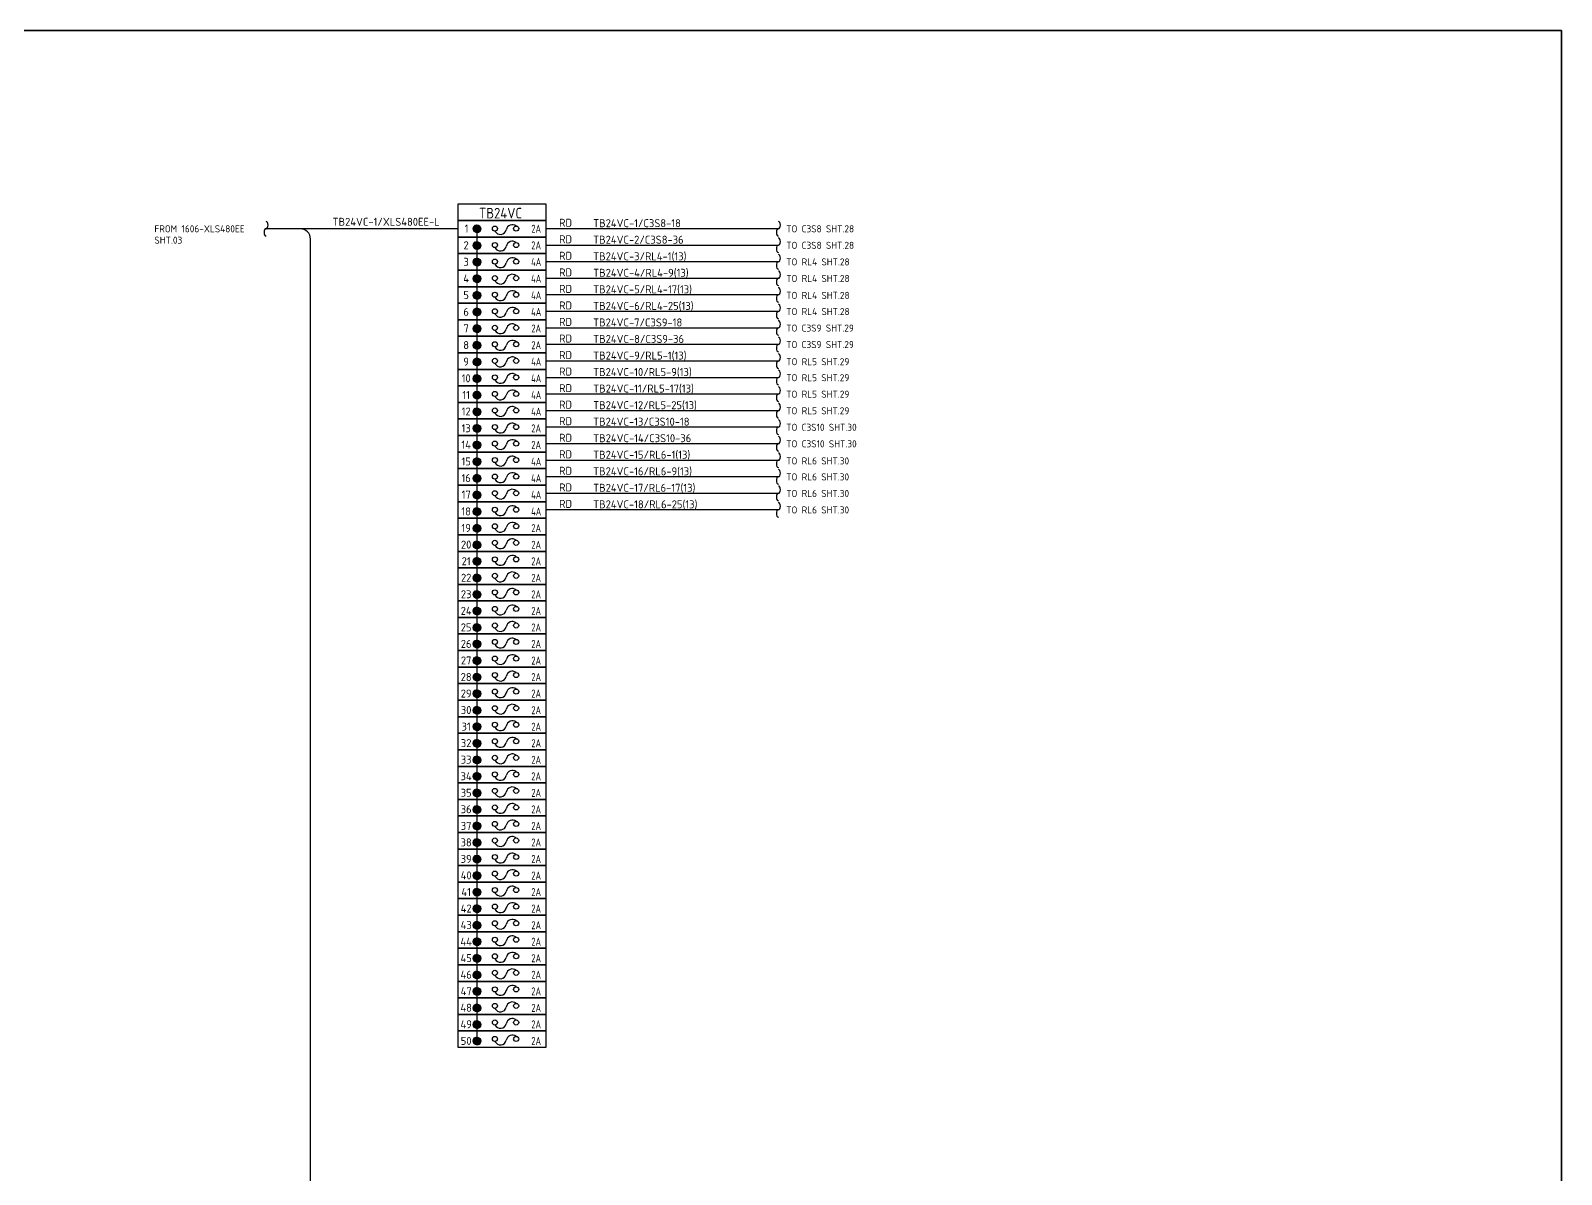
# Model space of a CAD drawing. Header units: inches. Extents: x 579627 to 667544, y 458630 to 507164.
# Drawn here: x 612549 to 614328, y 498546 to 499876 of the extents above; entities that cross this region are included whole.
import ezdxf
from ezdxf.enums import TextEntityAlignment as Align

# ---------------------------------------------------------------- set-up
doc = ezdxf.new("R2010")
doc.units = ezdxf.units.IN
doc.header["$MEASUREMENT"] = 0
doc.layers.add('HELPPOINT', color=7, linetype='Continuous')
doc.layers.add('power', color=7, linetype='Continuous')
doc.styles.add('HTX11', font='O8111901')
doc.styles.add('ISO3098B', font='ISO3098B.shx')

# ---------------------------------------------------------------- blocks, each defined once
blk = doc.blocks.new('TPA')
at = {"layer": 'HELPPOINT', "color": 4, "lineweight": 35}
for p, q in [((562706.8, 505019.3), (567131, 505019.3)), ((562706.8, 505019.3), (567131, 505019.3)), ((567131, 505019.3), (567131, 501946.4)), ((567131, 505019.3), (567131, 501946.4))]:
    blk.add_line(p, q, dxfattribs=at)
at = {"style": 'HTX11'}
for tag, p in [('A', (566704.3, 502037.1)), ('B', (567038.2, 501963.3))]:
    blk.add_attdef(tag, text='', height=16.8, dxfattribs=at).set_placement(p, align=Align.MIDDLE_CENTER)

msp = doc.modelspace()

# ---------------------------------------------------------------- hatches: boundary and pattern name
at = {"layer": 'power', "linetype": 'Continuous'}
h = msp.add_hatch(dxfattribs=at)
h.set_pattern_fill('ANSI31', color=1, scale=0.65249, style=0)
h.set_pattern_definition([(45, (466985.826055, 475666.63691), (-0.057672546576, 0.057672546576), [])])
h.paths.add_polyline_path([(613072.1, 499645.9, 1), (613063.2, 499645.9, 1)])
h = msp.add_hatch(dxfattribs=at)
h.set_pattern_fill('ANSI31', color=1, scale=0.65249, style=0)
h.set_pattern_definition([(45, (466985.826055, 475647.2971), (-0.057672546576, 0.057672546576), [])])
h.paths.add_polyline_path([(613072.1, 499626.5, 1), (613063.2, 499626.5, 1)])
h = msp.add_hatch(dxfattribs=at)
h.set_pattern_fill('ANSI31', color=1, scale=0.65249, style=0)
h.set_pattern_definition([(45, (466985.826055, 475627.95728), (-0.057672546576, 0.057672546576), [])])
h.paths.add_polyline_path([(613072.1, 499607.2, 1), (613063.2, 499607.2, 1)])
h = msp.add_hatch(dxfattribs=at)
h.set_pattern_fill('ANSI31', color=1, scale=0.65249, style=0)
h.set_pattern_definition([(45, (466985.826055, 475608.61747), (-0.057672546576, 0.057672546576), [])])
h.paths.add_polyline_path([(613072.1, 499587.8, 1), (613063.2, 499587.8, 1)])
h = msp.add_hatch(dxfattribs=at)
h.set_pattern_fill('ANSI31', color=1, scale=0.65249, style=0)
h.set_pattern_definition([(45, (466985.826055, 475589.27765), (-0.057672546576, 0.057672546576), [])])
h.paths.add_polyline_path([(613072.1, 499568.5, 1), (613063.2, 499568.5, 1)])
h = msp.add_hatch(dxfattribs=at)
h.set_pattern_fill('ANSI31', color=1, scale=0.65249, style=0)
h.set_pattern_definition([(45, (466985.826055, 475569.93784), (-0.057672546576, 0.057672546576), [])])
h.paths.add_polyline_path([(613072.1, 499549.2, 1), (613063.2, 499549.2, 1)])
h = msp.add_hatch(dxfattribs=at)
h.set_pattern_fill('ANSI31', color=1, scale=0.65249, style=0)
h.set_pattern_definition([(45, (466985.826055, 475550.59802), (-0.057672546576, 0.057672546576), [])])
h.paths.add_polyline_path([(613072.1, 499529.8, 1), (613063.2, 499529.8, 1)])
h = msp.add_hatch(dxfattribs=at)
h.set_pattern_fill('ANSI31', color=1, scale=0.65249, style=0)
h.set_pattern_definition([(45, (466985.826055, 475531.25821), (-0.057672546576, 0.057672546576), [])])
h.paths.add_polyline_path([(613072.1, 499510.5, 1), (613063.2, 499510.5, 1)])
h = msp.add_hatch(dxfattribs=at)
h.set_pattern_fill('ANSI31', color=1, scale=0.65249, style=0)
h.set_pattern_definition([(45, (466985.826055, 475511.91839), (-0.057672546576, 0.057672546576), [])])
h.paths.add_polyline_path([(613072.1, 499491.1, 1), (613063.2, 499491.1, 1)])
h = msp.add_hatch(dxfattribs=at)
h.set_pattern_fill('ANSI31', color=1, scale=0.65249, style=0)
h.set_pattern_definition([(45, (466985.826055, 475492.57858), (-0.057672546576, 0.057672546576), [])])
h.paths.add_polyline_path([(613072.1, 499471.8, 1), (613063.2, 499471.8, 1)])
h = msp.add_hatch(dxfattribs=at)
h.set_pattern_fill('ANSI31', color=1, scale=0.65249, style=0)
h.set_pattern_definition([(45, (466985.826055, 475473.23876), (-0.057672546576, 0.057672546576), [])])
h.paths.add_polyline_path([(613072.1, 499452.5, 1), (613063.2, 499452.5, 1)])
h = msp.add_hatch(dxfattribs=at)
h.set_pattern_fill('ANSI31', color=1, scale=0.65249, style=0)
h.set_pattern_definition([(45, (466985.826055, 475453.89895), (-0.057672546576, 0.057672546576), [])])
h.paths.add_polyline_path([(613072.1, 499433.1, 1), (613063.2, 499433.1, 1)])
h = msp.add_hatch(dxfattribs=at)
h.set_pattern_fill('ANSI31', color=1, scale=0.65249, style=0)
h.set_pattern_definition([(45, (466985.826055, 475434.559134), (-0.057672546576, 0.057672546576), [])])
h.paths.add_polyline_path([(613072.1, 499413.8, 1), (613063.2, 499413.8, 1)])
h = msp.add_hatch(dxfattribs=at)
h.set_pattern_fill('ANSI31', color=1, scale=0.65249, style=0)
h.set_pattern_definition([(45, (466985.826055, 475415.21932), (-0.057672546576, 0.057672546576), [])])
h.paths.add_polyline_path([(613072.1, 499394.4, 1), (613063.2, 499394.4, 1)])
h = msp.add_hatch(dxfattribs=at)
h.set_pattern_fill('ANSI31', color=1, scale=0.65249, style=0)
h.set_pattern_definition([(45, (466985.826055, 475395.879504), (-0.057672546576, 0.057672546576), [])])
h.paths.add_polyline_path([(613072.1, 499375.1, 1), (613063.2, 499375.1, 1)])
h = msp.add_hatch(dxfattribs=at)
h.set_pattern_fill('ANSI31', color=1, scale=0.65249, style=0)
h.set_pattern_definition([(45, (466985.826055, 475376.53969), (-0.057672546576, 0.057672546576), [])])
h.paths.add_polyline_path([(613072.1, 499355.8, 1), (613063.2, 499355.8, 1)])
h = msp.add_hatch(dxfattribs=at)
h.set_pattern_fill('ANSI31', color=1, scale=0.65249, style=0)
h.set_pattern_definition([(45, (466985.826055, 475357.199875), (-0.057672546576, 0.057672546576), [])])
h.paths.add_polyline_path([(613072.1, 499336.4, 1), (613063.2, 499336.4, 1)])
h = msp.add_hatch(dxfattribs=at)
h.set_pattern_fill('ANSI31', color=1, scale=0.65249, style=0)
h.set_pattern_definition([(45, (466985.826055, 475337.86006), (-0.057672546576, 0.057672546576), [])])
h.paths.add_polyline_path([(613072.1, 499317.1, 1), (613063.2, 499317.1, 1)])
h = msp.add_hatch(dxfattribs=at)
h.set_pattern_fill('ANSI31', color=1, scale=0.65249, style=0)
h.set_pattern_definition([(45, (466985.826055, 475318.520245), (-0.057672546576, 0.057672546576), [])])
h.paths.add_polyline_path([(613072.1, 499297.7, 1), (613063.2, 499297.7, 1)])
h = msp.add_hatch(dxfattribs=at)
h.set_pattern_fill('ANSI31', color=1, scale=0.65249, style=0)
h.set_pattern_definition([(45, (466985.826055, 475299.18043), (-0.057672546576, 0.057672546576), [])])
h.paths.add_polyline_path([(613072.1, 499278.4, 1), (613063.2, 499278.4, 1)])
h = msp.add_hatch(dxfattribs=at)
h.set_pattern_fill('ANSI31', color=1, scale=0.65249, style=0)
h.set_pattern_definition([(45, (466985.826055, 475279.94986), (-0.057672546576, 0.057672546576), [])])
h.paths.add_polyline_path([(613072.1, 499259.2, 1), (613063.2, 499259.2, 1)])
h = msp.add_hatch(dxfattribs=at)
h.set_pattern_fill('ANSI31', color=1, scale=0.65249, style=0)
h.set_pattern_definition([(45, (466985.826055, 475260.719294), (-0.057672546576, 0.057672546576), [])])
h.paths.add_polyline_path([(613072.1, 499239.9, 1), (613063.2, 499239.9, 1)])
h = msp.add_hatch(dxfattribs=at)
h.set_pattern_fill('ANSI31', color=1, scale=0.65249, style=0)
h.set_pattern_definition([(45, (466985.826055, 475241.48873), (-0.057672546576, 0.057672546576), [])])
h.paths.add_polyline_path([(613072.1, 499220.7, 1), (613063.2, 499220.7, 1)])
h = msp.add_hatch(dxfattribs=at)
h.set_pattern_fill('ANSI31', color=1, scale=0.65249, style=0)
h.set_pattern_definition([(45, (466985.826055, 475222.25816), (-0.057672546576, 0.057672546576), [])])
h.paths.add_polyline_path([(613072.1, 499201.5, 1), (613063.2, 499201.5, 1)])
h = msp.add_hatch(dxfattribs=at)
h.set_pattern_fill('ANSI31', color=1, scale=0.65249, style=0)
h.set_pattern_definition([(45, (466985.826055, 475203.02759), (-0.057672546576, 0.057672546576), [])])
h.paths.add_polyline_path([(613072.1, 499182.3, 1), (613063.2, 499182.3, 1)])
h = msp.add_hatch(dxfattribs=at)
h.set_pattern_fill('ANSI31', color=1, scale=0.65249, style=0)
h.set_pattern_definition([(45, (466985.826055, 475183.79702), (-0.057672546576, 0.057672546576), [])])
h.paths.add_polyline_path([(613072.1, 499163, 1), (613063.2, 499163, 1)])
h = msp.add_hatch(dxfattribs=at)
h.set_pattern_fill('ANSI31', color=1, scale=0.65249, style=0)
h.set_pattern_definition([(45, (466985.826055, 475164.566455), (-0.057672546576, 0.057672546576), [])])
h.paths.add_polyline_path([(613072.1, 499143.8, 1), (613063.2, 499143.8, 1)])
h = msp.add_hatch(dxfattribs=at)
h.set_pattern_fill('ANSI31', color=1, scale=0.65249, style=0)
h.set_pattern_definition([(45, (466985.826055, 475145.33589), (-0.057672546576, 0.057672546576), [])])
h.paths.add_polyline_path([(613072.1, 499124.6, 1), (613063.2, 499124.6, 1)])
h = msp.add_hatch(dxfattribs=at)
h.set_pattern_fill('ANSI31', color=1, scale=0.65249, style=0)
h.set_pattern_definition([(45, (466985.826055, 475126.10532), (-0.057672546576, 0.057672546576), [])])
h.paths.add_polyline_path([(613072.1, 499105.3, 1), (613063.2, 499105.3, 1)])
h = msp.add_hatch(dxfattribs=at)
h.set_pattern_fill('ANSI31', color=1, scale=0.65249, style=0)
h.set_pattern_definition([(45, (466985.826055, 475106.87475), (-0.057672546576, 0.057672546576), [])])
h.paths.add_polyline_path([(613072.1, 499086.1, 1), (613063.2, 499086.1, 1)])
h = msp.add_hatch(dxfattribs=at)
h.set_pattern_fill('ANSI31', color=1, scale=0.65249, style=0)
h.set_pattern_definition([(45, (466985.826055, 475087.64418), (-0.057672546576, 0.057672546576), [])])
h.paths.add_polyline_path([(613072.1, 499066.9, 1), (613063.2, 499066.9, 1)])
h = msp.add_hatch(dxfattribs=at)
h.set_pattern_fill('ANSI31', color=1, scale=0.65249, style=0)
h.set_pattern_definition([(45, (466985.826055, 475068.413616), (-0.057672546576, 0.057672546576), [])])
h.paths.add_polyline_path([(613072.1, 499047.6, 1), (613063.2, 499047.6, 1)])
h = msp.add_hatch(dxfattribs=at)
h.set_pattern_fill('ANSI31', color=1, scale=0.65249, style=0)
h.set_pattern_definition([(45, (466985.826055, 475049.18305), (-0.057672546576, 0.057672546576), [])])
h.paths.add_polyline_path([(613072.1, 499028.4, 1), (613063.2, 499028.4, 1)])
h = msp.add_hatch(dxfattribs=at)
h.set_pattern_fill('ANSI31', color=1, scale=0.65249, style=0)
h.set_pattern_definition([(45, (466985.826055, 475029.95248), (-0.057672546576, 0.057672546576), [])])
h.paths.add_polyline_path([(613072.1, 499009.2, 1), (613063.2, 499009.2, 1)])
h = msp.add_hatch(dxfattribs=at)
h.set_pattern_fill('ANSI31', color=1, scale=0.65249, style=0)
h.set_pattern_definition([(45, (466985.826055, 475010.72191), (-0.057672546576, 0.057672546576), [])])
h.paths.add_polyline_path([(613072.1, 498989.9, 1), (613063.2, 498989.9, 1)])
h = msp.add_hatch(dxfattribs=at)
h.set_pattern_fill('ANSI31', color=1, scale=0.65249, style=0)
h.set_pattern_definition([(45, (466985.826055, 474991.491344), (-0.057672546576, 0.057672546576), [])])
h.paths.add_polyline_path([(613072.1, 498970.7, 1), (613063.2, 498970.7, 1)])
h = msp.add_hatch(dxfattribs=at)
h.set_pattern_fill('ANSI31', color=1, scale=0.65249, style=0)
h.set_pattern_definition([(45, (466985.826055, 474972.26078), (-0.057672546576, 0.057672546576), [])])
h.paths.add_polyline_path([(613072.1, 498951.5, 1), (613063.2, 498951.5, 1)])
h = msp.add_hatch(dxfattribs=at)
h.set_pattern_fill('ANSI31', color=1, scale=0.65249, style=0)
h.set_pattern_definition([(45, (466985.826055, 474953.03021), (-0.057672546576, 0.057672546576), [])])
h.paths.add_polyline_path([(613072.1, 498932.3, 1), (613063.2, 498932.3, 1)])
h = msp.add_hatch(dxfattribs=at)
h.set_pattern_fill('ANSI31', color=1, scale=0.65249, style=0)
h.set_pattern_definition([(45, (466985.826055, 474933.79964), (-0.057672546576, 0.057672546576), [])])
h.paths.add_polyline_path([(613072.1, 498913, 1), (613063.2, 498913, 1)])
h = msp.add_hatch(dxfattribs=at)
h.set_pattern_fill('ANSI31', color=1, scale=0.65249, style=0)
h.set_pattern_definition([(45, (466985.826055, 474914.56907), (-0.057672546576, 0.057672546576), [])])
h.paths.add_polyline_path([(613072.1, 498893.8, 1), (613063.2, 498893.8, 1)])
h = msp.add_hatch(dxfattribs=at)
h.set_pattern_fill('ANSI31', color=1, scale=0.65249, style=0)
h.set_pattern_definition([(45, (466985.826055, 474895.338505), (-0.057672546576, 0.057672546576), [])])
h.paths.add_polyline_path([(613072.1, 498874.6, 1), (613063.2, 498874.6, 1)])
h = msp.add_hatch(dxfattribs=at)
h.set_pattern_fill('ANSI31', color=1, scale=0.65249, style=0)
h.set_pattern_definition([(45, (466985.826055, 474876.10794), (-0.057672546576, 0.057672546576), [])])
h.paths.add_polyline_path([(613072.1, 498855.3, 1), (613063.2, 498855.3, 1)])
h = msp.add_hatch(dxfattribs=at)
h.set_pattern_fill('ANSI31', color=1, scale=0.65249, style=0)
h.set_pattern_definition([(45, (466985.826055, 474856.87737), (-0.057672546576, 0.057672546576), [])])
h.paths.add_polyline_path([(613072.1, 498836.1, 1), (613063.2, 498836.1, 1)])
h = msp.add_hatch(dxfattribs=at)
h.set_pattern_fill('ANSI31', color=1, scale=0.65249, style=0)
h.set_pattern_definition([(45, (466985.826055, 474837.6468), (-0.057672546576, 0.057672546576), [])])
h.paths.add_polyline_path([(613072.1, 498816.9, 1), (613063.2, 498816.9, 1)])
h = msp.add_hatch(dxfattribs=at)
h.set_pattern_fill('ANSI31', color=1, scale=0.65249, style=0)
h.set_pattern_definition([(45, (466985.826055, 474818.41623), (-0.057672546576, 0.057672546576), [])])
h.paths.add_polyline_path([(613072.1, 498797.6, 1), (613063.2, 498797.6, 1)])
h = msp.add_hatch(dxfattribs=at)
h.set_pattern_fill('ANSI31', color=1, scale=0.65249, style=0)
h.set_pattern_definition([(45, (466985.826055, 474799.185666), (-0.057672546576, 0.057672546576), [])])
h.paths.add_polyline_path([(613072.1, 498778.4, 1), (613063.2, 498778.4, 1)])
h = msp.add_hatch(dxfattribs=at)
h.set_pattern_fill('ANSI31', color=1, scale=0.65249, style=0)
h.set_pattern_definition([(45, (466985.826055, 474779.9551), (-0.057672546576, 0.057672546576), [])])
h.paths.add_polyline_path([(613072.1, 498759.2, 1), (613063.2, 498759.2, 1)])
h = msp.add_hatch(dxfattribs=at)
h.set_pattern_fill('ANSI31', color=1, scale=0.65249, style=0)
h.set_pattern_definition([(45, (466985.826055, 474760.72453), (-0.057672546576, 0.057672546576), [])])
h.paths.add_polyline_path([(613072.1, 498740, 1), (613063.2, 498740, 1)])
h = msp.add_hatch(dxfattribs=at)
h.set_pattern_fill('ANSI31', color=1, scale=0.65249, style=0)
h.set_pattern_definition([(45, (466985.826055, 474741.49396), (-0.057672546576, 0.057672546576), [])])
h.paths.add_polyline_path([(613072.1, 498720.7, 1), (613063.2, 498720.7, 1)])
h = msp.add_hatch(dxfattribs=at)
h.set_pattern_fill('ANSI31', color=1, scale=0.65249, style=0)
h.set_pattern_definition([(45, (466985.826055, 474722.263394), (-0.057672546576, 0.057672546576), [])])
h.paths.add_polyline_path([(613072.1, 498701.5, 1), (613063.2, 498701.5, 1)])

# ---------------------------------------------------------------- linework, layer by layer
at = {"color": 1}
msp.add_line((613046, 499645.9), (612822.5, 499645.9), dxfattribs=at)
msp.add_line((612874.2, 498497.6), (612874.2, 499634))
for points in [[(613046, 499674.8), (613147.8, 499674.8), (613147.8, 499655.5), (613046, 499655.5)], [(613046, 499655.5), (613147.8, 499655.5), (613147.8, 499636.3), (613046, 499636.3)], [(613046, 499636.3), (613147.8, 499636.3), (613147.8, 499617.1), (613046, 499617.1)], [(613046, 499617.1), (613147.8, 499617.1), (613147.8, 499597.8), (613046, 499597.8)], [(613046, 499597.8), (613147.8, 499597.8), (613147.8, 499578.6), (613046, 499578.6)], [(613046, 499578.6), (613147.8, 499578.6), (613147.8, 499559.4), (613046, 499559.4)], [(613046, 499559.4), (613147.8, 499559.4), (613147.8, 499540.1), (613046, 499540.1)], [(613046, 499540.1), (613147.8, 499540.1), (613147.8, 499520.9), (613046, 499520.9)], [(613046, 499520.9), (613147.8, 499520.9), (613147.8, 499501.7), (613046, 499501.7)], [(613046, 499501.7), (613147.8, 499501.7), (613147.8, 499482.5), (613046, 499482.5)], [(613046, 499482.5), (613147.8, 499482.5), (613147.8, 499463.2), (613046, 499463.2)], [(613046, 499463.2), (613147.8, 499463.2), (613147.8, 499444), (613046, 499444)], [(613046, 499444), (613147.8, 499444), (613147.8, 499424.8), (613046, 499424.8)], [(613046, 499424.8), (613147.8, 499424.8), (613147.8, 499405.5), (613046, 499405.5)], [(613046, 499405.5), (613147.8, 499405.5), (613147.8, 499386.3), (613046, 499386.3)], [(613046, 499386.3), (613147.8, 499386.3), (613147.8, 499367.1), (613046, 499367.1)], [(613046, 499367.1), (613147.8, 499367.1), (613147.8, 499347.8), (613046, 499347.8)], [(613046, 499347.8), (613147.8, 499347.8), (613147.8, 499328.6), (613046, 499328.6)], [(613046, 499328.6), (613147.8, 499328.6), (613147.8, 499309.4), (613046, 499309.4)], [(613046, 499309.4), (613147.8, 499309.4), (613147.8, 499290.2), (613046, 499290.2)], [(613046, 499290.2), (613147.8, 499290.2), (613147.8, 499270.9), (613046, 499270.9)], [(613046, 499270.9), (613147.8, 499270.9), (613147.8, 499251.7), (613046, 499251.7)], [(613046, 499251.7), (613147.8, 499251.7), (613147.8, 499232.5), (613046, 499232.5)], [(613046, 499232.5), (613147.8, 499232.5), (613147.8, 499213.2), (613046, 499213.2)], [(613046, 499213.2), (613147.8, 499213.2), (613147.8, 499194), (613046, 499194)], [(613046, 499194), (613147.8, 499194), (613147.8, 499174.8), (613046, 499174.8)], [(613046, 499174.8), (613147.8, 499174.8), (613147.8, 499155.5), (613046, 499155.5)], [(613046, 499155.5), (613147.8, 499155.5), (613147.8, 499136.3), (613046, 499136.3)], [(613046, 499136.3), (613147.8, 499136.3), (613147.8, 499117.1), (613046, 499117.1)], [(613046, 499117.1), (613147.8, 499117.1), (613147.8, 499097.8), (613046, 499097.8)], [(613046, 499097.8), (613147.8, 499097.8), (613147.8, 499078.6), (613046, 499078.6)], [(613046, 499078.6), (613147.8, 499078.6), (613147.8, 499059.4), (613046, 499059.4)], [(613046, 499059.4), (613147.8, 499059.4), (613147.8, 499040.2), (613046, 499040.2)], [(613046, 499040.2), (613147.8, 499040.2), (613147.8, 499020.9), (613046, 499020.9)], [(613046, 499020.9), (613147.8, 499020.9), (613147.8, 499001.7), (613046, 499001.7)], [(613046, 499001.7), (613147.8, 499001.7), (613147.8, 498982.5), (613046, 498982.5)], [(613046, 498982.5), (613147.8, 498982.5), (613147.8, 498963.2), (613046, 498963.2)], [(613046, 498963.2), (613147.8, 498963.2), (613147.8, 498944), (613046, 498944)], [(613046, 498944), (613147.8, 498944), (613147.8, 498924.8), (613046, 498924.8)], [(613046, 498924.8), (613147.8, 498924.8), (613147.8, 498905.5), (613046, 498905.5)], [(613046, 498905.5), (613147.8, 498905.5), (613147.8, 498886.3), (613046, 498886.3)], [(613046, 498886.3), (613147.8, 498886.3), (613147.8, 498867.1), (613046, 498867.1)], [(613046, 498867.1), (613147.8, 498867.1), (613147.8, 498847.8), (613046, 498847.8)], [(613046, 498847.8), (613147.8, 498847.8), (613147.8, 498828.6), (613046, 498828.6)], [(613046, 498828.6), (613147.8, 498828.6), (613147.8, 498809.4), (613046, 498809.4)], [(613046, 498809.4), (613147.8, 498809.4), (613147.8, 498790.2), (613046, 498790.2)], [(613046, 498790.2), (613147.8, 498790.2), (613147.8, 498770.9), (613046, 498770.9)], [(613046, 498770.9), (613147.8, 498770.9), (613147.8, 498751.7), (613046, 498751.7)], [(613046, 498751.7), (613147.8, 498751.7), (613147.8, 498732.5), (613046, 498732.5)], [(613046, 498732.5), (613147.8, 498732.5), (613147.8, 498713.2), (613046, 498713.2)], [(613046, 498713.2), (613147.8, 498713.2), (613147.8, 498694), (613046, 498694)]]:
    msp.add_lwpolyline(points, close=True, dxfattribs=at)
msp.add_arc((612862.3, 499634), 11.9, 0, 90)
at = {"layer": 'power', "color": 1, "linetype": 'Continuous'}
msp.add_line((613067.7, 499645.9), (613067.7, 498701.5), dxfattribs=at)
at = {"layer": 'power', "color": 1}
for p, q in [((613418, 499645.9), (613147.8, 499645.9)), ((613418, 499626.7), (613147.8, 499626.7)), ((613418, 499607.5), (613147.8, 499607.5)), ((613418, 499588.2), (613147.8, 499588.2)), ((613418, 499569), (613147.8, 499569)), ((613418, 499549.8), (613147.8, 499549.8)), ((613418, 499530.5), (613147.8, 499530.5)), ((613418, 499511.3), (613147.8, 499511.3)), ((613418, 499492.1), (613147.8, 499492.1)), ((613418, 499472.8), (613147.8, 499472.8)), ((613418, 499453.6), (613147.8, 499453.6)), ((613418, 499434.4), (613147.8, 499434.4)), ((613418, 499415.2), (613147.8, 499415.2)), ((613418, 499395.9), (613147.8, 499395.9)), ((613418, 499376.7), (613147.8, 499376.7)), ((613418, 499357.5), (613147.8, 499357.5)), ((613418, 499338.2), (613147.8, 499338.2)), ((613418, 499319), (613147.8, 499319))]:
    msp.add_line(p, q, dxfattribs=at)
at = {"layer": 'power', "color": 1, "linetype": 'Continuous'}
for centre in [(613067.7, 499645.9), (613067.7, 499626.5), (613067.7, 499607.2), (613067.7, 499587.8), (613067.7, 499568.5), (613067.7, 499549.2), (613067.7, 499529.8), (613067.7, 499510.5), (613067.7, 499491.1), (613067.7, 499471.8), (613067.7, 499452.5), (613067.7, 499433.1), (613067.7, 499413.8), (613067.7, 499394.4), (613067.7, 499375.1), (613067.7, 499355.8), (613067.7, 499336.4), (613067.7, 499317.1), (613067.7, 499297.7), (613067.7, 499278.4), (613067.7, 499259.2), (613067.7, 499239.9), (613067.7, 499220.7), (613067.7, 499201.5), (613067.7, 499182.3), (613067.7, 499163), (613067.7, 499143.8), (613067.7, 499124.6), (613067.7, 499105.3), (613067.7, 499086.1), (613067.7, 499066.9), (613067.7, 499047.6), (613067.7, 499028.4), (613067.7, 499009.2), (613067.7, 498989.9), (613067.7, 498970.7), (613067.7, 498951.5), (613067.7, 498932.3), (613067.7, 498913), (613067.7, 498893.8), (613067.7, 498874.6), (613067.7, 498855.3), (613067.7, 498836.1), (613067.7, 498816.9), (613067.7, 498797.6), (613067.7, 498778.4), (613067.7, 498759.2), (613067.7, 498740), (613067.7, 498720.7), (613067.7, 498701.5)]:
    msp.add_circle(centre, 4.41, dxfattribs=at)
at = {"layer": 'power', "color": 1}
for centre in [(613088.6, 499646.2), (613113.2, 499646.2), (613088.6, 499627), (613113.2, 499627), (613088.6, 499607.8), (613113.2, 499607.8), (613088.6, 499588.5), (613113.2, 499588.5), (613088.6, 499569.3), (613113.2, 499569.3), (613088.6, 499550.1), (613113.2, 499550.1), (613088.6, 499530.8), (613113.2, 499530.8), (613088.6, 499511.6), (613113.2, 499511.6), (613088.6, 499492.4), (613113.2, 499492.4), (613088.6, 499473.1), (613113.2, 499473.1), (613088.6, 499453.9), (613113.2, 499453.9), (613088.6, 499434.7), (613113.2, 499434.7), (613088.6, 499415.4), (613113.2, 499415.4), (613088.6, 499396.2), (613113.2, 499396.2), (613088.6, 499377), (613113.2, 499377), (613088.6, 499357.8), (613113.2, 499357.8), (613088.6, 499338.5), (613113.2, 499338.5), (613088.6, 499319.3), (613113.2, 499319.3), (613088.6, 499300.1), (613113.2, 499300.1), (613088.6, 499280.8), (613113.2, 499280.8), (613088.6, 499261.6), (613113.2, 499261.6), (613088.6, 499242.4), (613113.2, 499242.4), (613088.6, 499223.1), (613113.2, 499223.1), (613088.6, 499203.9), (613113.2, 499203.9), (613088.6, 499184.7), (613113.2, 499184.7), (613088.6, 499165.5), (613113.2, 499165.5), (613088.6, 499146.2), (613113.2, 499146.2), (613088.6, 499127), (613113.2, 499127), (613088.6, 499107.8), (613113.2, 499107.8), (613088.6, 499088.5), (613113.2, 499088.5), (613088.6, 499069.3), (613113.2, 499069.3), (613088.6, 499050.1), (613113.2, 499050.1), (613088.6, 499030.8), (613113.2, 499030.8), (613088.6, 499011.6), (613113.2, 499011.6), (613088.6, 498992.4), (613113.2, 498992.4), (613088.6, 498973.1), (613113.2, 498973.1), (613088.6, 498953.9), (613113.2, 498953.9), (613088.6, 498934.7), (613113.2, 498934.7), (613088.6, 498915.5), (613113.2, 498915.5), (613088.6, 498896.2), (613113.2, 498896.2), (613088.6, 498877), (613113.2, 498877), (613088.6, 498857.8), (613113.2, 498857.8), (613088.6, 498838.5), (613113.2, 498838.5), (613088.6, 498819.3), (613113.2, 498819.3), (613088.6, 498800.1), (613113.2, 498800.1), (613088.6, 498780.8), (613113.2, 498780.8), (613088.6, 498761.6), (613113.2, 498761.6), (613088.6, 498742.4), (613113.2, 498742.4), (613088.6, 498723.1), (613113.2, 498723.1), (613088.6, 498703.9), (613113.2, 498703.9)]:
    msp.add_circle(centre, 2.94, dxfattribs=at)
for centre, radius, start, end in [((613094.9, 499646.4), 7.02, 206.1634, 346.0383), ((613108.8, 499643.6), 7.15, 51.1309, 171.3254), ((613094.9, 499627.1), 7.02, 206.1634, 346.0383), ((613108.8, 499624.4), 7.15, 51.1309, 171.3254), ((613094.9, 499607.9), 7.02, 206.1634, 346.0383), ((613108.8, 499605.1), 7.15, 51.1309, 171.3254), ((613094.9, 499588.7), 7.02, 206.1634, 346.0383), ((613108.8, 499585.9), 7.15, 51.1309, 171.3254), ((613094.9, 499569.4), 7.02, 206.1634, 346.0383), ((613108.8, 499566.7), 7.15, 51.1309, 171.3254), ((613094.9, 499550.2), 7.02, 206.1634, 346.0383), ((613108.8, 499547.4), 7.15, 51.1309, 171.3254), ((613094.9, 499531), 7.02, 206.1634, 346.0383), ((613108.8, 499528.2), 7.15, 51.1309, 171.3254), ((613108.8, 499509), 7.15, 51.1309, 171.3254), ((613094.9, 499511.8), 7.02, 206.1634, 346.0383), ((613108.8, 499489.8), 7.15, 51.1309, 171.3254), ((613094.9, 499492.5), 7.02, 206.1634, 346.0383), ((613108.8, 499470.5), 7.15, 51.1309, 171.3254), ((613094.9, 499473.3), 7.02, 206.1634, 346.0383), ((613108.8, 499451.3), 7.15, 51.1309, 171.3254), ((613094.9, 499454.1), 7.02, 206.1634, 346.0383), ((613094.9, 499434.8), 7.02, 206.1634, 346.0383), ((613108.8, 499432.1), 7.15, 51.1309, 171.3254), ((613094.9, 499415.6), 7.02, 206.1634, 346.0383), ((613108.8, 499412.8), 7.15, 51.1309, 171.3254), ((613094.9, 499396.4), 7.02, 206.1634, 346.0383), ((613108.8, 499393.6), 7.15, 51.1309, 171.3254), ((613094.9, 499377.1), 7.02, 206.1634, 346.0383), ((613108.8, 499374.4), 7.15, 51.1309, 171.3254), ((613094.9, 499357.9), 7.02, 206.1634, 346.0383), ((613108.8, 499355.1), 7.15, 51.1309, 171.3254), ((613094.9, 499338.7), 7.02, 206.1634, 346.0383), ((613108.8, 499335.9), 7.15, 51.1309, 171.3254), ((613094.9, 499319.4), 7.02, 206.1634, 346.0383), ((613108.8, 499316.7), 7.15, 51.1309, 171.3254), ((613094.9, 499300.2), 7.02, 206.1634, 346.0383), ((613108.8, 499297.4), 7.15, 51.1309, 171.3254), ((613108.8, 499278.2), 7.15, 51.1309, 171.3254), ((613094.9, 499281), 7.02, 206.1634, 346.0383), ((613108.8, 499259), 7.15, 51.1309, 171.3254), ((613094.9, 499261.8), 7.02, 206.1634, 346.0383), ((613108.8, 499239.8), 7.15, 51.1309, 171.3254), ((613094.9, 499242.5), 7.02, 206.1634, 346.0383), ((613108.8, 499220.5), 7.15, 51.1309, 171.3254), ((613094.9, 499223.3), 7.02, 206.1634, 346.0383), ((613094.9, 499204.1), 7.02, 206.1634, 346.0383), ((613108.8, 499201.3), 7.15, 51.1309, 171.3254), ((613094.9, 499184.8), 7.02, 206.1634, 346.0383), ((613108.8, 499182.1), 7.15, 51.1309, 171.3254), ((613094.9, 499165.6), 7.02, 206.1634, 346.0383), ((613108.8, 499162.8), 7.15, 51.1309, 171.3254), ((613094.9, 499146.4), 7.02, 206.1634, 346.0383), ((613108.8, 499143.6), 7.15, 51.1309, 171.3254), ((613094.9, 499127.1), 7.02, 206.1634, 346.0383), ((613108.8, 499124.4), 7.15, 51.1309, 171.3254), ((613094.9, 499107.9), 7.02, 206.1634, 346.0383), ((613108.8, 499105.1), 7.15, 51.1309, 171.3254), ((613094.9, 499088.7), 7.02, 206.1634, 346.0383), ((613108.8, 499085.9), 7.15, 51.1309, 171.3254), ((613094.9, 499069.4), 7.02, 206.1634, 346.0383), ((613108.8, 499066.7), 7.15, 51.1309, 171.3254), ((613108.8, 499047.4), 7.15, 51.1309, 171.3254), ((613094.9, 499050.2), 7.02, 206.1634, 346.0383), ((613108.8, 499028.2), 7.15, 51.1309, 171.3254), ((613094.9, 499031), 7.02, 206.1634, 346.0383), ((613108.8, 499009), 7.15, 51.1309, 171.3254), ((613094.9, 499011.8), 7.02, 206.1634, 346.0383), ((613108.8, 498989.8), 7.15, 51.1309, 171.3254), ((613094.9, 498992.5), 7.02, 206.1634, 346.0383), ((613108.8, 498970.5), 7.15, 51.1309, 171.3254), ((613094.9, 498973.3), 7.02, 206.1634, 346.0383), ((613094.9, 498954.1), 7.02, 206.1634, 346.0383), ((613108.8, 498951.3), 7.15, 51.1309, 171.3254), ((613094.9, 498934.8), 7.02, 206.1634, 346.0383), ((613108.8, 498932.1), 7.15, 51.1309, 171.3254), ((613094.9, 498915.6), 7.02, 206.1634, 346.0383), ((613108.8, 498912.8), 7.15, 51.1309, 171.3254), ((613094.9, 498896.4), 7.02, 206.1634, 346.0383), ((613108.8, 498893.6), 7.15, 51.1309, 171.3254), ((613094.9, 498877.1), 7.02, 206.1634, 346.0383), ((613108.8, 498874.4), 7.15, 51.1309, 171.3254), ((613094.9, 498857.9), 7.02, 206.1634, 346.0383), ((613108.8, 498855.1), 7.15, 51.1309, 171.3254), ((613094.9, 498838.7), 7.02, 206.1634, 346.0383), ((613108.8, 498835.9), 7.15, 51.1309, 171.3254), ((613094.9, 498819.5), 7.02, 206.1634, 346.0383), ((613108.8, 498816.7), 7.15, 51.1309, 171.3254), ((613108.8, 498797.5), 7.15, 51.1309, 171.3254), ((613094.9, 498800.2), 7.02, 206.1634, 346.0383), ((613108.8, 498778.2), 7.15, 51.1309, 171.3254), ((613094.9, 498781), 7.02, 206.1634, 346.0383), ((613108.8, 498759), 7.15, 51.1309, 171.3254), ((613094.9, 498761.8), 7.02, 206.1634, 346.0383), ((613108.8, 498739.8), 7.15, 51.1309, 171.3254), ((613094.9, 498742.5), 7.02, 206.1634, 346.0383), ((613094.9, 498723.3), 7.02, 206.1634, 346.0383), ((613108.8, 498720.5), 7.15, 51.1309, 171.3254), ((613094.9, 498704.1), 7.02, 206.1634, 346.0383), ((613108.8, 498701.3), 7.15, 51.1309, 171.3254)]:
    msp.add_arc(centre, radius, start, end, dxfattribs=at)
for centre, major_axis in [((612822.5, 499650.3), (0, 4.24)), ((613418, 499650.3), (0, 4.24)), ((612822.5, 499641.8), (0, -4.24)), ((613418, 499641.8), (0, -4.24)), ((613418, 499622.6), (0, -4.24)), ((613418, 499631), (0, 4.24)), ((613418, 499603.3), (0, -4.24)), ((613418, 499611.8), (0, 4.24)), ((613418, 499584.1), (0, -4.24)), ((613418, 499592.6), (0, 4.24)), ((613418, 499564.9), (0, -4.24)), ((613418, 499573.3), (0, 4.24)), ((613418, 499545.6), (0, -4.24)), ((613418, 499554.1), (0, 4.24)), ((613418, 499526.4), (0, -4.24)), ((613418, 499534.9), (0, 4.24)), ((613418, 499507.2), (0, -4.24)), ((613418, 499515.7), (0, 4.24)), ((613418, 499496.4), (0, 4.24)), ((613418, 499487.9), (0, -4.24)), ((613418, 499477.2), (0, 4.24)), ((613418, 499468.7), (0, -4.24)), ((613418, 499458), (0, 4.24)), ((613418, 499449.5), (0, -4.24)), ((613418, 499438.7), (0, 4.24)), ((613418, 499430.2), (0, -4.24)), ((613418, 499419.5), (0, 4.24)), ((613418, 499411), (0, -4.24)), ((613418, 499391.8), (0, -4.24)), ((613418, 499400.3), (0, 4.24)), ((613418, 499372.6), (0, -4.24)), ((613418, 499381), (0, 4.24)), ((613418, 499353.3), (0, -4.24)), ((613418, 499361.8), (0, 4.24)), ((613418, 499334.1), (0, -4.24)), ((613418, 499342.6), (0, 4.24)), ((613418, 499314.9), (0, -4.24)), ((613418, 499323.3), (0, 4.24))]:
    msp.add_ellipse(centre, major_axis=major_axis, ratio=0.550167, start_param=3.141593, end_param=6.283185, dxfattribs=at)

# ---------------------------------------------------------------- block references
at = {"xscale": 0.8796480001183227, "yscale": 0.8796480000019073, "zscale": 0.8796480000000001}
msp.add_blockref('TPA', (115452.3, 55637.1), dxfattribs=at)

# ---------------------------------------------------------------- texts
at = {"layer": 'power', "color": 0, "style": 'ISO3098B'}
msp.add_text('TB24VC-1/XLS480EE-L', height=9.298, dxfattribs=at).set_placement((613024.3, 499649.4), align=Align.RIGHT)
at = {"layer": 'power', "color": 1, "style": 'ISO3098B', "width": 0.9}
msp.add_text('TB24VC', height=12.4, dxfattribs=at).set_placement((613095.1, 499664.1), align=Align.MIDDLE_CENTER)
at = {"layer": 'power', "color": 0, "style": 'ISO3098B'}
for s, height, p in [('RD', 9.3, (613163.2, 499648.3)), ('TB24VC-1/C3S8-18', 9.298, (613202.7, 499647.8)), ('RD', 9.3, (613163.2, 499629.1)), ('TB24VC-2/C3S8-36', 9.298, (613202.7, 499628.6)), ('RD', 9.3, (613163.2, 499609.9)), ('TB24VC-3/RL4-1(13)', 9.298, (613202.7, 499609.3)), ('TB24VC-4/RL4-9(13)', 9.298, (613202.7, 499590.1)), ('RD', 9.3, (613163.2, 499590.6)), ('RD', 9.3, (613163.2, 499571.4)), ('TB24VC-5/RL4-17(13)', 9.298, (613202.7, 499570.9)), ('RD', 9.3, (613163.2, 499552.2)), ('TB24VC-6/RL4-25(13)', 9.298, (613202.7, 499551.6)), ('RD', 9.3, (613163.2, 499533)), ('TB24VC-7/C3S9-18', 9.298, (613202.7, 499532.4)), ('RD', 9.3, (613163.2, 499513.7)), ('TB24VC-8/C3S9-36', 9.298, (613202.7, 499513.2)), ('RD', 9.3, (613163.2, 499494.5)), ('TB24VC-9/RL5-1(13)', 9.298, (613202.7, 499493.9)), ('RD', 9.3, (613163.2, 499475.3)), ('TB24VC-10/RL5-9(13)', 9.298, (613202.7, 499474.7)), ('RD', 9.3, (613163.2, 499456)), ('TB24VC-11/RL5-17(13)', 9.298, (613202.7, 499455.5)), ('RD', 9.3, (613163.2, 499436.8)), ('TB24VC-12/RL5-25(13)', 9.298, (613202.7, 499436.2)), ('RD', 9.3, (613163.2, 499417.6)), ('TB24VC-13/C3S10-18', 9.298, (613202.7, 499417)), ('RD', 9.3, (613163.2, 499398.3)), ('TB24VC-14/C3S10-36', 9.298, (613202.7, 499397.8)), ('RD', 9.3, (613163.2, 499379.1)), ('TB24VC-15/RL6-1(13)', 9.298, (613202.7, 499378.6)), ('RD', 9.3, (613163.2, 499359.9)), ('TB24VC-16/RL6-9(13)', 9.298, (613202.7, 499359.3)), ('RD', 9.3, (613163.2, 499340.6)), ('TB24VC-17/RL6-17(13)', 9.298, (613202.7, 499340.1)), ('RD', 9.3, (613163.2, 499321.4)), ('TB24VC-18/RL6-25(13)', 9.298, (613202.7, 499320.9))]:
    msp.add_text(s, height=height, dxfattribs=at).set_placement(p)
at = {"layer": 'power', "color": 1, "style": 'ISO3098B'}
for s, height, p in [('SHT.03', 8.22, (612692.8, 499628.6)), ('FROM 1606-XLS480EE', 8.221, (612692.8, 499641.8)), ('TO C3S8 SHT.28', 8.221, (613427.1, 499641.8)), ('TO C3S8 SHT.28', 8.221, (613427.1, 499622.6)), ('TO RL4 SHT.28', 8.221, (613427.1, 499603.3)), ('TO RL4 SHT.28', 8.221, (613427.1, 499584.1)), ('TO RL4 SHT.28', 8.221, (613427.1, 499564.4)), ('TO RL4 SHT.28', 8.221, (613427.1, 499545.6)), ('TO C3S9 SHT.29', 8.221, (613427.1, 499526.4)), ('TO C3S9 SHT.29', 8.221, (613427.1, 499507.2)), ('TO RL5 SHT.29', 8.221, (613427.1, 499487.3)), ('TO RL5 SHT.29', 8.221, (613427.1, 499468.7)), ('TO RL5 SHT.29', 8.221, (613427.1, 499449.5)), ('TO RL5 SHT.29', 8.221, (613427.1, 499430.2)), ('TO C3S10 SHT.30', 8.221, (613427.1, 499411)), ('TO C3S10 SHT.30', 8.221, (613427.1, 499391.8)), ('TO RL6 SHT.30', 8.221, (613427.1, 499371.9)), ('TO RL6 SHT.30', 8.221, (613427.1, 499353.3)), ('TO RL6 SHT.30', 8.221, (613427.1, 499334.1)), ('TO RL6 SHT.30', 8.221, (613427.1, 499314.9))]:
    msp.add_text(s, height=height, dxfattribs=at).set_placement(p)
at = {"layer": 'power', "color": 0, "style": 'ISO3098B'}
for s, p in [('1', (613055.5, 499646.2)), ('2', (613055.1, 499626.8)), ('3', (613055.1, 499607.5)), ('4', (613055.1, 499588.1)), ('5', (613055.1, 499568.9)), ('6', (613055.1, 499549.4)), ('7', (613055.1, 499530.2)), ('8', (613055.1, 499510.7)), ('9', (613055.1, 499491.5)), ('10', (613055.1, 499472.1)), ('11', (613055.1, 499452.7)), ('12', (613055.1, 499433.5)), ('13', (613055.1, 499414)), ('14', (613055.1, 499394.8)), ('15', (613055.1, 499375.4)), ('16', (613055.1, 499356)), ('17', (613055.1, 499336.8)), ('18', (613055.1, 499317.3)), ('19', (613055.1, 499298.1)), ('20', (613055.1, 499278.7)), ('21', (613055.1, 499259.4)), ('22', (613055.1, 499240.2)), ('23', (613055.1, 499221)), ('24', (613055.1, 499201.7)), ('25', (613055.1, 499182.5)), ('26', (613055.1, 499163.3)), ('27', (613055.1, 499144)), ('28', (613055.1, 499124.8)), ('29', (613055.1, 499105.6)), ('30', (613055.1, 499086.4)), ('31', (613055.1, 499067.1)), ('32', (613055.1, 499047.9)), ('33', (613055.1, 499028.7)), ('34', (613055.1, 499009.4)), ('35', (613055.1, 498990.2)), ('36', (613055.1, 498971)), ('37', (613055.1, 498951.7)), ('38', (613055.1, 498932.5)), ('39', (613055.1, 498913.3)), ('40', (613055.1, 498894.1)), ('41', (613055.1, 498874.8)), ('42', (613055.1, 498855.6)), ('43', (613055.1, 498836.4)), ('44', (613055.1, 498817.1)), ('45', (613055.1, 498797.9)), ('46', (613055.1, 498778.7)), ('47', (613055.1, 498759.4)), ('48', (613055.1, 498740.2)), ('49', (613055.1, 498721)), ('50', (613055.1, 498701.7))]:
    msp.add_text(s, height=9.3, dxfattribs=at).set_placement(p, align=Align.MIDDLE_CENTER)
at = {"layer": 'power', "color": 0, "style": 'ISO3098B', "width": 0.8}
for p in [(613136.5, 499646), (613136.5, 499626.7), (613136.5, 499530), (613136.5, 499510.6), (613136.5, 499413.9), (613136.5, 499394.6), (613136.5, 499297.9), (613136.5, 499278.5), (613136.5, 499259.3), (613136.5, 499240.1), (613136.5, 499220.9), (613136.5, 499201.6), (613136.5, 499182.4), (613136.5, 499163.2), (613136.5, 499143.9), (613136.5, 499124.7), (613136.5, 499105.5), (613136.5, 499086.2), (613136.5, 499067), (613136.5, 499047.8), (613136.5, 499028.5), (613136.5, 499009.3), (613136.5, 498990.1), (613136.5, 498970.9), (613136.5, 498951.6), (613136.5, 498932.4), (613136.5, 498913.2), (613136.5, 498893.9), (613136.5, 498874.7), (613136.5, 498855.5), (613136.5, 498836.2), (613136.5, 498817), (613136.5, 498797.8), (613136.5, 498778.6), (613136.5, 498759.3), (613136.5, 498740.1), (613136.5, 498720.9), (613136.5, 498701.6)]:
    msp.add_text('2A', height=9.3, dxfattribs=at).set_placement(p, align=Align.MIDDLE_CENTER)
at = {"layer": 'power', "color": 2, "style": 'ISO3098B', "width": 0.8}
for p in [(613136.5, 499607.3), (613136.5, 499588), (613136.5, 499568.6), (613136.5, 499549.3), (613136.5, 499491.3), (613136.5, 499471.9), (613136.5, 499452.6), (613136.5, 499433.3), (613136.5, 499375.2), (613136.5, 499355.9), (613136.5, 499336.6), (613136.5, 499317.2)]:
    msp.add_text('4A', height=9.3, dxfattribs=at).set_placement(p, align=Align.MIDDLE_CENTER)

doc.saveas('drawing.dxf')
